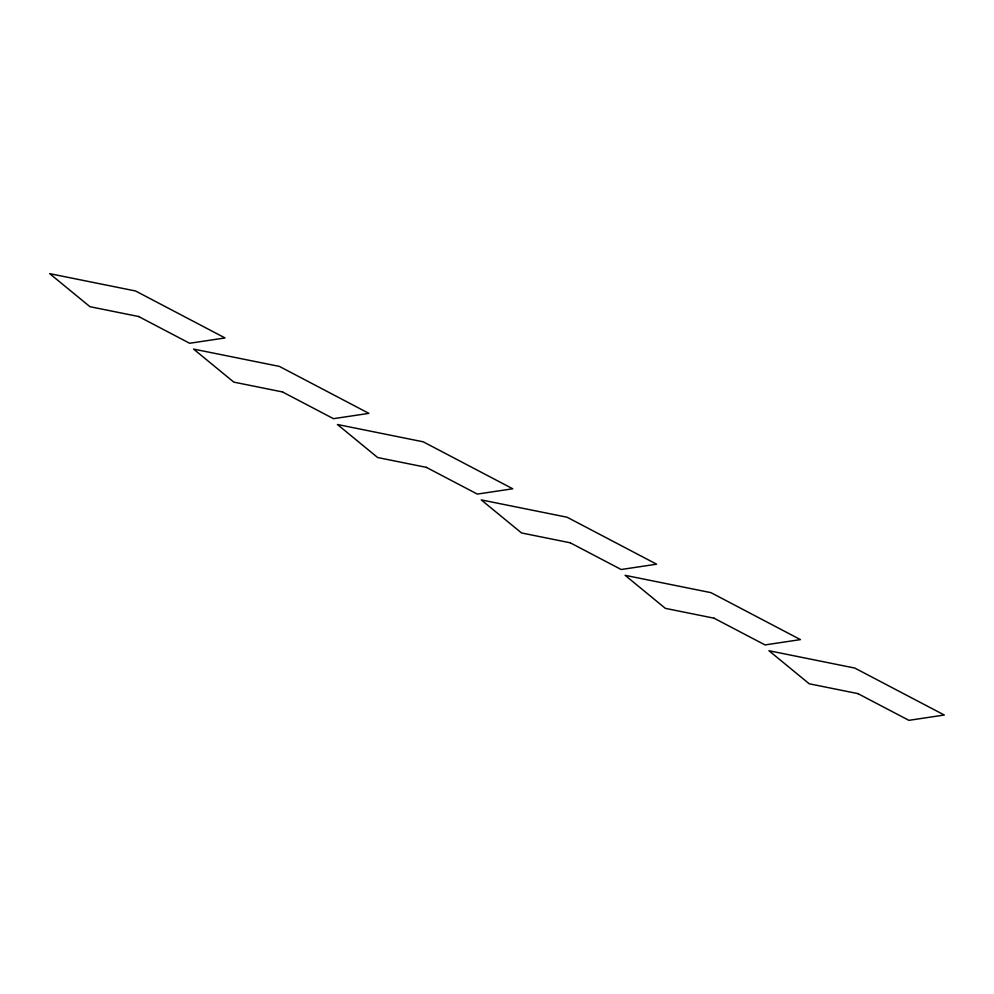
<?xml version="1.0" encoding="UTF-8"?>
<svg xmlns="http://www.w3.org/2000/svg" width="994" height="994" viewBox="0 0 994 994"><rect width="100%" height="100%" fill="white"/><g stroke="black" fill="none" stroke-linecap="round" stroke-linejoin="round"><path stroke-width="1.49" d="M138.787 316.552L89.957 306.699L49.7 273.661L135.544 290.981L225.042 337.948L189.63 343.265L138.663 316.539M282.644 391.971L233.814 382.118L193.557 349.08L279.389 366.401L368.886 413.367L333.475 418.673L282.507 391.959M426.501 467.391L377.658 457.538L337.401 424.488L423.245 441.821L512.742 488.775L477.331 494.093L426.364 467.366M570.345 542.811L521.515 532.946L481.258 499.907L567.102 517.228L656.599 564.194L621.188 569.512L570.221 542.786M714.201 618.218L665.371 608.365L625.114 575.327L710.946 592.648L800.443 639.614L765.032 644.92L714.065 618.206M858.058 693.638L809.215 683.785L768.958 650.735L854.803 668.067L944.3 715.021L908.889 720.339L857.921 693.626"/></g></svg>
